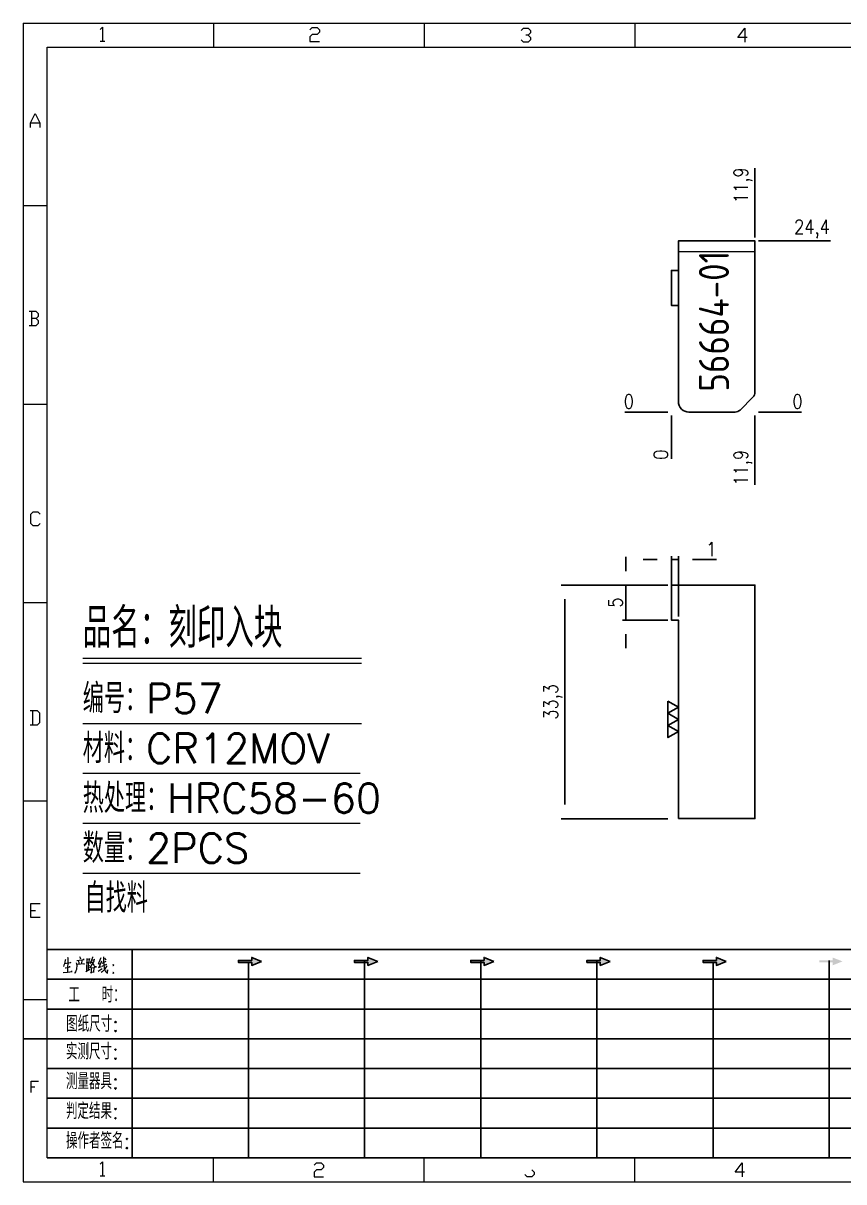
# Model space of a CAD drawing. Header units: millimetres. Extents: x 88508 to 142116, y -5268 to 20283.
# Drawn here: x 98572.9 to 98689.9, y 7133.4 to 7298.5 of the extents above; entities that cross this region are included whole.
import ezdxf
from ezdxf.enums import TextEntityAlignment as Align

# ---------------------------------------------------------------- set-up
doc = ezdxf.new("R2010")
doc.units = ezdxf.units.MM
doc.linetypes.add('HIDDEN', pattern=[0])
for name, color, linetype in [('DIE_P', 2, 'Continuous'), ('DIM', 4, 'Continuous'), ('PPS_P', 2, 'Continuous')]:
    doc.layers.add(name, color=color, linetype=linetype)
doc.styles.add('chinesef_fs', font='simplex.shx', dxfattribs={"bigfont": 'gbcbig.shx'})
doc.styles.add('GBENOR_', font='gbenor.shx', dxfattribs={"bigfont": 'gbcbig'})
doc.styles.add('LYJ', font='gbenor.shx', dxfattribs={"bigfont": 'gbcbig.shx'})
doc.styles.get("Standard").update_dxf_attribs({"font": 'txt.shx', "width": 0.85, "bigfont": 'ctxt.shx'})
doc.styles.add('TXT', font='txt.shx', dxfattribs={"width": 0.8, "bigfont": 'ctxt.shx'})
doc.dimstyles.new('T-2-WX', dxfattribs={"dimtxt": 2, "dimasz": 2, "dimexe": 0.5, "dimexo": 0.5, "dimgap": 0.5, "dimtad": 1, "dimtxsty": 'Standard', "dimblk": 'OPEN30', "dimcen": 0, "dimazin": 3, "dimtfac": 1, "dimtmove": 0, "dimatfit": 3, "dimldrblk": 'OPEN30', "dimlwd": -1, "dimlwe": -1})

# ---------------------------------------------------------------- blocks, each defined once
blk = doc.blocks.new('U40')
for points in [[(351.8, 337.7), (351.8, 333.2), (367, 339.3), (351.8, 345.3), (351.8, 340.8), (331.2, 340.8), (331.2, 337.7)], [(545.7, 339.3), (530.6, 345.3), (530.6, 340.8), (509.9, 340.8), (509.9, 337.7), (530.6, 337.7), (530.6, 333.2)], [(724.5, 339.3), (709.3, 345.3), (709.3, 340.8), (688.7, 340.8), (688.7, 337.7), (709.3, 337.7), (709.3, 333.2)], [(903.3, 339.3), (888.1, 345.3), (888.1, 340.8), (867.5, 340.8), (867.5, 337.7), (888.1, 337.7), (888.1, 333.2)], [(1082.1, 339.3), (1066.9, 345.3), (1066.9, 340.8), (1046.3, 340.8), (1046.3, 337.7), (1066.9, 337.7), (1066.9, 333.2)], [(1245.7, 337.7), (1245.7, 333.2), (1260.9, 339.3), (1245.7, 345.3), (1245.7, 340.8), (1225.1, 340.8), (1225.1, 337.7)]]:
    blk.add_hatch(color=3).paths.add_polyline_path(points)
at = {"color": 254, "lineweight": 18}
for p, q in [((0, 1783.5), (0, 0)), ((0, 1783.5), (2530.2, 1783.5)), ((941.1, 1783.5), (941.1, 1746.5)), ((37, 37), (37, 1746.5)), ((37, 1746.5), (2493.2, 1746.5)), ((0, 1502.7), (37, 1502.7)), ((0, 1197.2), (37, 1197.2)), ((0, 891.7), (37, 891.7)), ((0, 586.3), (37, 586.3)), ((0, 280.8), (37, 280.8)), ((37, 37), (2493.2, 37)), ((941.1, 0), (941.1, 37)), ((0, 0), (2530.2, 0))]:
    blk.add_line(p, q, dxfattribs=at)
at = {"color": 254, "linetype": 'Continuous', "lineweight": 18}
for p, q in [((293.1, 1783.5), (293.1, 1746.5)), ((617.1, 1783.5), (617.1, 1746.5)), ((293.1, 0), (293.1, 37)), ((617.1, 0), (617.1, 37))]:
    blk.add_line(p, q, dxfattribs=at)
for p, q in [((38, 357.6), (1598.2, 357.6)), ((38, 311.8), (1598.2, 311.8)), ((37.1, 266), (1598.2, 266)), ((0.1, 220.2), (1598.2, 220.2)), ((37.1, 174.4), (1598.2, 174.4)), ((37.1, 128.6), (1598.2, 128.6)), ((37.1, 82.8), (1598.2, 82.8))]:
    blk.add_line(p, q)
at = {"color": 254}
for p, q in [((167.8, 37), (167.8, 357.6)), ((525.5, 37), (525.5, 340.8)), ((704.3, 37), (704.3, 340.8)), ((883.1, 37), (883.1, 340.8)), ((1240.6, 37), (1240.6, 340.8)), ((346.7, 37), (346.7, 337.9)), ((1061.9, 37), (1061.9, 337.7)), ((1598.2, 37), (38, 37))]:
    blk.add_line(p, q, dxfattribs=at)
at = {"color": 92, "lineweight": 18}
for points in [[(118.3, 1773.7), (121.9, 1777.3), (121.9, 1755.8)], [(441.4, 1773.1), (445, 1776.7), (452.2, 1776.7), (455.8, 1773.1), (455.8, 1769.5), (452.2, 1765.9), (445, 1765.9), (441.4, 1762.3), (441.4, 1755.1), (455.8, 1755.1)], [(766.4, 1772.4), (770, 1776), (777.2, 1776), (780.8, 1772.4), (780.8, 1768.8), (777.2, 1765.2), (773.6, 1765.2)], [(1114.4, 1761.4), (1100, 1761.4), (1110.8, 1775.8), (1110.8, 1754.2)], [(118.3, 1755.8), (125.5, 1755.8)], [(777.2, 1765.2), (780.8, 1761.6), (780.8, 1758), (777.2, 1754.4), (770, 1754.4), (766.4, 1758)], [(11.1, 1622.8), (11.1, 1630), (18.3, 1644.4), (25.5, 1630), (25.5, 1622.8)], [(11.1, 1630), (25.5, 1630)], [(20, 1329), (23.6, 1332.6), (23.6, 1336.2), (20, 1339.8), (9.2, 1339.8)], [(12.8, 1339.8), (12.8, 1318.2)], [(9.2, 1318.2), (20, 1318.2), (23.6, 1321.8), (23.6, 1325.4), (20, 1329), (12.8, 1329)], [(26.1, 1013.2), (22.5, 1009.6), (15.3, 1009.6), (11.7, 1013.2), (11.7, 1027.6), (15.3, 1031.2), (22.5, 1031.2), (26.1, 1027.6)], [(11, 703.2), (21.8, 703.2), (25.4, 706.8), (25.4, 721.2), (21.8, 724.8), (11, 724.8)], [(14.6, 724.8), (14.6, 703.2)], [(26.1, 407), (11.7, 407), (11.7, 428.6), (26.1, 428.6)], [(11.7, 417.8), (18.9, 417.8)], [(12.3, 137.7), (12.3, 155), (23.8, 155)], [(12.3, 146.4), (18.1, 146.4)], [(118.3, 27.4), (121.9, 31), (121.9, 9.4)], [(447.9, 25.7), (451.5, 29.3), (458.7, 29.3), (462.3, 25.7), (462.3, 22.1), (458.7, 18.5), (451.5, 18.5), (447.9, 14.9), (447.9, 7.7), (462.3, 7.7)], [(782.7, 18.5), (786.3, 14.9), (786.3, 11.3), (782.7, 7.7), (775.5, 7.7), (771.9, 11.3)], [(1110.3, 14.9), (1095.9, 14.9), (1106.7, 29.3), (1106.7, 7.7)], [(118.3, 9.4), (125.5, 9.4)]]:
    blk.add_lwpolyline(points, dxfattribs=at)
at = {"color": 92, "lineweight": 0}
for points in [[(65, 342.2), (64.8, 341), (64.1, 337.9), (63.6, 335.7), (62.8, 333.5), (62.1, 331.4)], [(68.4, 345.9), (68.7, 344.4), (68.1, 322.9)], [(82.6, 340.8), (93.7, 342.2), (93.3, 342.4), (92.4, 342)], [(86.1, 336.1), (86, 337.5), (85.3, 339.8)], [(86.7, 346.7), (87.9, 344.6), (88.3, 343)], [(90.3, 341), (90.4, 339.6), (89.1, 335.3)], [(97.8, 344), (98.1, 342.6), (98.1, 340.8), (98.1, 337.9), (98.1, 336.3), (98.2, 337.7), (102.1, 338.3), (101.8, 338.3), (102.1, 343.6), (102.1, 343.2), (102.1, 342.8), (98.2, 342.2)], [(105.5, 341.2), (105.9, 341), (109.6, 341.8), (109.3, 342.6), (108.5, 339.6), (107.6, 337.3), (106.9, 335.9), (105.9, 334.3), (104.3, 332), (103.1, 330.4), (101.9, 329.4)], [(106.6, 346.5), (106.5, 345.2), (105.1, 341.2), (104.2, 338.9), (103.1, 336.3), (102.6, 335.5)], [(104.9, 339.1), (105.3, 338.7), (107, 335.7), (108.6, 333.3), (109.9, 331.2), (110.3, 330.8), (112.6, 330.8), (110.2, 331.2), (109, 332.6)], [(119.3, 344.8), (119.1, 343.8), (116.8, 338.5), (115.4, 335.5), (119.3, 336.3)], [(120.3, 339.4), (118.1, 333.5), (116.4, 330), (116.1, 329.8), (120.5, 331.4)], [(121.7, 336.7), (127.7, 339.6)], [(123.4, 346.5), (123.5, 345.4), (123.5, 340.8), (123.8, 337.3), (124, 335.3), (124.2, 333.1), (124.5, 331), (124.8, 329), (125.2, 327.4), (125.9, 325.7), (126.9, 323.9), (127.9, 322.7), (128.9, 321.7), (129.6, 321.3), (129.9, 326.1), (129.4, 321.5)], [(127.7, 341.6), (127.2, 342.4), (125.7, 344.2)], [(61.4, 322.3), (68.2, 322.9), (75.3, 323.7), (74.9, 323.9), (73.8, 323.5)], [(63.8, 335.9), (73.4, 337.5), (73.1, 337.7), (72.5, 337.3)], [(64.5, 329.6), (64.8, 329.6), (65.1, 329.6), (72.5, 331), (71.9, 331), (70.9, 330.8)], [(82.6, 335.1), (82.6, 331.8), (82.3, 329), (81.9, 326.8), (81.2, 324.9), (80.3, 323.1), (79.6, 321.9), (78.8, 320.9)], [(93.3, 335.5), (94.1, 335.7), (94.3, 335.5), (82.6, 334.3), (82.6, 335.1), (82.2, 336.9)], [(96.5, 323.9), (102.8, 327.2)], [(97.2, 334.3), (97.5, 333.5), (97.7, 324.7)], [(100.2, 337.9), (100.1, 325.9)], [(100.2, 332.6), (102.4, 333.1)], [(104.2, 330), (104.5, 329), (104.5, 321.1), (104.3, 322.1), (104.5, 322.7), (109.2, 323.1), (108.6, 323.1), (109, 329.2), (109, 330), (109.3, 329.4), (108.6, 329.4), (104.6, 328.8)], [(115.3, 324.3), (121.5, 328.2)], [(128.2, 332.4), (128.1, 331.6), (126.9, 329.6), (125.8, 328), (124.5, 326.3), (123, 324.7), (121.4, 323.3), (120.1, 322.3)], [(121.4, 332.2), (128.8, 335.1)]]:
    blk.add_lwpolyline(points, dxfattribs=at)
for points in [[(367, 339.3), (351.8, 345.3), (351.8, 340.8), (331.2, 340.8), (331.2, 337.7), (351.8, 337.7), (351.8, 333.2), (367, 339.3)], [(545.7, 339.3), (530.6, 345.3), (530.6, 340.8), (509.9, 340.8), (509.9, 337.7), (530.6, 337.7), (530.6, 333.2), (545.7, 339.3)], [(724.5, 339.3), (709.3, 345.3), (709.3, 340.8), (688.7, 340.8), (688.7, 337.7), (709.3, 337.7), (709.3, 333.2), (724.5, 339.3)], [(903.3, 339.3), (888.1, 345.3), (888.1, 340.8), (867.5, 340.8), (867.5, 337.7), (888.1, 337.7), (888.1, 333.2), (903.3, 339.3)], [(1082.1, 339.3), (1066.9, 345.3), (1066.9, 340.8), (1046.3, 340.8), (1046.3, 337.7), (1066.9, 337.7), (1066.9, 333.2), (1082.1, 339.3)]]:
    blk.add_lwpolyline(points)
for points in [[(138.7, 332.4), (139.4, 333.5), (138.7, 334.5), (138, 333.5)], [(138.7, 320.9), (139.4, 321.9), (138.7, 322.9), (138, 321.9)]]:
    blk.add_lwpolyline(points, close=True, dxfattribs=at)
at = {"color": 3, "style": 'chinesef_fs'}
for s, p in [('工  时：', (69.5, 275.7)), ('图纸尺寸:', (66.2, 230.9)), ('实测尺寸:', (65.9, 188.4)), ('测量器具:', (65.9, 142.6)), ('判定结果:', (65.9, 96.8)), ('操作者签名:', (65.9, 51))]:
    blk.add_text(s, height=24.57, dxfattribs=at).set_placement(p)
at = {"lineweight": 18, "style": 'GBENOR_'}
blk.add_attdef('文档路径', (2126, 386.9), '', height=17.8, dxfattribs=at)
at = {"lineweight": 20, "style": 'TXT'}
for tag, height, p in [('18-**-**', 16.3, (1866.6, 256.2)), ('客户名称', 16.1, (1741.1, 134, 0)), ('料厚:', 16.1, (1741.3, 93.2, 0))]:
    blk.add_attdef(tag, text='', height=height, dxfattribs=at).set_placement(p, align=Align.MIDDLE)
for tag, p, height in [('88888', (1850.9, 207.5), 14.9), ('材质:', (1691.2, 168, 0), 16.1), ('核准', (1869.4, 127.5, 0), 16.1), ('设计', (1868.8, 88.3, 0), 16.1), ('绘图', (1868.2, 49.1, 0), 16.1)]:
    blk.add_attdef(tag, p, '', height=height, dxfattribs=at)
for tag, p, height, width in [('3', (2234.7, 206.9), 15.8, 0.7), ('4', (2234.7, 167.4), 15.8, 0.7), ('核准日期', (2041.1, 124.2, 0), 16.1, 0.68), ('设计日期', (2041.1, 84.5, 0), 16.1, 0.68), ('1', (2251.9, 85.9), 14.6, 0.7), ('绘图日期', (2040.9, 46.4, 0), 16.1, 0.68), ('2', (2235, 49.2), 14.6, 0.7)]:
    blk.add_attdef(tag, p, '', height=height, dxfattribs=dict(at, width=width))
blk = doc.blocks.new('*D9658')
at = {"layer": 'Defpoints', "color": 0}
for p in [(98665.3, 7218.46), (98650.12, 7185.16), (98665.3, 7185.16)]:
    blk.add_point(p, dxfattribs=at)
at = {"layer": 'DIM', "color": 0}
for p, q in [((98664.8, 7218.46), (98649.62, 7218.46)), ((98650.12, 7216.46), (98650.12, 7187.16)), ((98664.8, 7185.16), (98649.62, 7185.16))]:
    blk.add_line(p, q, dxfattribs=at)
at = {"layer": 'DIM', "color": 0, "insert": (98648.43, 7201.81), "char_height": 2, "attachment_point": 5, "rotation": 90}
blk.add_mtext('33,3', dxfattribs=at)
blk = doc.blocks.new('_Open30')
blk = doc.blocks.new('*D9659')
at = {"layer": 'Defpoints', "color": 0}
for p in [(98665.3, 7218.46), (98658.82, 7213.46), (98665.3, 7213.46)]:
    blk.add_point(p, dxfattribs=at)
at = {"layer": 'DIM', "color": 0}
for p, q in [((98658.82, 7220.46), (98658.82, 7222.46)), ((98664.8, 7218.46), (98658.32, 7218.46)), ((98658.82, 7218.46), (98658.82, 7213.46)), ((98664.8, 7213.46), (98658.32, 7213.46)), ((98658.82, 7211.46), (98658.82, 7209.46))]:
    blk.add_line(p, q, dxfattribs=at)
at = {"layer": 'DIM', "color": 0, "insert": (98657.32, 7215.96), "char_height": 2, "attachment_point": 5, "rotation": 90}
blk.add_mtext('5', dxfattribs=at)
blk = doc.blocks.new('*D9660')
at = {"layer": 'Defpoints', "color": 0}
for p in [(98666.3, 7222.09), (98665.3, 7213.46), (98666.3, 7213.46)]:
    blk.add_point(p, dxfattribs=at)
at = {"layer": 'DIM', "color": 0}
for p, q in [((98663.3, 7222.09), (98661.3, 7222.09)), ((98665.3, 7213.96), (98665.3, 7222.59)), ((98665.3, 7222.09), (98666.3, 7222.09)), ((98666.3, 7213.96), (98666.3, 7222.59)), ((98668.3, 7222.09), (98671.71, 7222.09))]:
    blk.add_line(p, q, dxfattribs=at)
at = {"layer": 'DIM', "color": 0, "insert": (98671, 7223.59), "char_height": 2, "attachment_point": 5}
blk.add_mtext('1', dxfattribs=at)
blk = doc.blocks.new('*D9661')
at = {"layer": 'Defpoints', "color": 0}
for p in [(98665.3, 7243.11), (98677.2, 7243.11), (98682.2, 7243.11)]:
    blk.add_point(p, dxfattribs=at)
at = {"layer": 'DIM', "color": 0}
blk.add_line((98677.7, 7243.11), (98683.84, 7243.11), dxfattribs=at)
at = {"layer": 'DIM', "color": 0, "insert": (98683.27, 7244.61), "char_height": 2, "attachment_point": 5}
blk.add_mtext('0', dxfattribs=at)
blk = doc.blocks.new('*D9662')
at = {"layer": 'Defpoints', "color": 0}
for p in [(98677.2, 7267.51), (98682.2, 7267.51), (98665.3, 7243.11)]:
    blk.add_point(p, dxfattribs=at)
at = {"layer": 'DIM', "color": 0}
for p, q in [((98677.7, 7267.51), (98681.2, 7267.51)), ((98681.2, 7267.51), (98678.2, 7267.51)), ((98678.2, 7267.51), (98687.96, 7267.51))]:
    blk.add_line(p, q, dxfattribs=at)
at = {"layer": 'DIM', "color": 0, "insert": (98685.33, 7269.2), "char_height": 2, "attachment_point": 5}
blk.add_mtext('24,4', dxfattribs=at)
blk = doc.blocks.new('*D9663')
at = {"layer": 'Defpoints', "color": 0}
for p in [(98660.3, 7243.11), (98665.3, 7243.11), (98665.3, 7243.11)]:
    blk.add_point(p, dxfattribs=at)
at = {"layer": 'DIM', "color": 0}
blk.add_line((98664.8, 7243.11), (98658.67, 7243.11), dxfattribs=at)
at = {"layer": 'DIM', "color": 0, "insert": (98659.24, 7244.61), "char_height": 2, "attachment_point": 5}
blk.add_mtext('0', dxfattribs=at)
blk = doc.blocks.new('*D9664')
at = {"layer": 'Defpoints', "color": 0}
for p in [(98665.3, 7243.11), (98677.2, 7243.11), (98677.2, 7238.11)]:
    blk.add_point(p, dxfattribs=at)
at = {"layer": 'DIM', "color": 0}
for p, q in [((98677.2, 7242.61), (98677.2, 7239.11)), ((98677.2, 7239.11), (98677.2, 7242.11)), ((98677.2, 7242.11), (98677.2, 7232.75))]:
    blk.add_line(p, q, dxfattribs=at)
at = {"layer": 'DIM', "color": 0, "insert": (98675.51, 7235.18), "char_height": 2, "attachment_point": 5, "rotation": 90}
blk.add_mtext('11,9', dxfattribs=at)
blk = doc.blocks.new('*D9665')
at = {"layer": 'Defpoints', "color": 0}
for p in [(98665.3, 7243.11), (98665.3, 7243.11), (98665.3, 7238.11)]:
    blk.add_point(p, dxfattribs=at)
at = {"layer": 'DIM', "color": 0}
blk.add_line((98665.3, 7242.61), (98665.3, 7236.47), dxfattribs=at)
at = {"layer": 'DIM', "color": 0, "insert": (98663.8, 7237.04), "char_height": 2, "attachment_point": 5, "rotation": 90}
blk.add_mtext('0', dxfattribs=at)
blk = doc.blocks.new('*D9666')
at = {"layer": 'Defpoints', "color": 0}
for p in [(98677.2, 7272.51), (98677.2, 7267.51), (98665.3, 7243.11)]:
    blk.add_point(p, dxfattribs=at)
at = {"layer": 'DIM', "color": 0}
for p, q in [((98677.2, 7268.51), (98677.2, 7277.86)), ((98677.2, 7268.01), (98677.2, 7271.51)), ((98677.2, 7271.51), (98677.2, 7268.51))]:
    blk.add_line(p, q, dxfattribs=at)
at = {"layer": 'DIM', "color": 0, "insert": (98675.51, 7275.44), "char_height": 2, "attachment_point": 5, "rotation": 90}
blk.add_mtext('11,9', dxfattribs=at)

msp = doc.modelspace()

# ---------------------------------------------------------------- linework, layer by layer
at = {"layer": 'DIE_P', "linetype": 'HIDDEN'}
msp.add_line((98666.303, 7263.306), (98666.303, 7258.306), dxfattribs=at)
at = {"layer": 'DIE_P'}
for points in [[(98666.303, 7185.162), (98677.203, 7185.162), (98677.203, 7218.462), (98665.303, 7218.462), (98665.303, 7213.462), (98666.303, 7213.462)], [(98664.803, 7201.91), (98666.303, 7201.044), (98664.803, 7200.178), (98666.303, 7199.312), (98664.803, 7198.445), (98666.303, 7197.579), (98664.803, 7196.713), (98664.803, 7201.91)]]:
    msp.add_lwpolyline(points, close=True, dxfattribs=at)
at = {"layer": 'DIM', "color": 4, "linetype": 'Continuous', "lineweight": 13}
for p, q in [((98581.417, 7208.048), (98621.132, 7208.048)), ((98581.417, 7207.316), (98621.132, 7207.316)), ((98581.417, 7198.742), (98621.132, 7198.742)), ((98581.417, 7191.631), (98620.959, 7191.631)), ((98581.417, 7184.521), (98620.959, 7184.521)), ((98581.417, 7177.411), (98620.959, 7177.411))]:
    msp.add_line(p, q, dxfattribs=at)
at = {"layer": 'PPS_P', "linetype": 'Continuous', "lineweight": 15}
msp.add_line((98666.303, 7266.006), (98677.203, 7266.006), dxfattribs=at)
at = {"layer": 'PPS_P', "linetype": 'Continuous'}
msp.add_lwpolyline([(98666.303, 7263.306), (98666.303, 7267.506), (98677.203, 7267.506), (98677.203, 7245.935, -0.1989124), (98676.91, 7245.228), (98675.081, 7243.399, -0.1989124), (98674.374, 7243.106), (98667.803, 7243.106, -0.4142136), (98666.303, 7244.606), (98666.303, 7258.306), (98665.303, 7258.306), (98665.303, 7263.306)], format="xyb", close=True, dxfattribs=at)

# ---------------------------------------------------------------- block references
at = {"ltscale": 3, "xscale": 0.0925936939025162, "yscale": 0.0925936939014202, "zscale": 0.0925936939025162}
msp.add_blockref('U40', (98572.931, 7133.401), dxfattribs=at)

# ---------------------------------------------------------------- texts
at = {"layer": 'DIM', "color": 3, "linetype": 'Continuous', "lineweight": 13, "style": 'chinesef_fs'}
for s, height, p in [('品名：刻印入块', 5.6464, (98581.417, 7209.512)), ('编号：P57', 4.1825, (98581.417, 7200.206)), ('材料：CR12MOV', 4.1825, (98581.417, 7193.095)), ('热处理：HRC58-60', 4.18254, (98581.417, 7185.985)), ('数量：2PCS', 4.1825, (98581.417, 7178.875)), ('自找料', 4.1825, (98581.671, 7171.764))]:
    msp.add_text(s, height=height, dxfattribs=at).set_placement(p)
at = {"layer": 'PPS_P', "style": 'LYJ'}
msp.add_text('56664-01', height=4.2768, rotation=90, dxfattribs=at).set_placement((98673.509, 7246.016))

# ---------------------------------------------------------------- dimensions: what is measured, and where the dimension line sits
at = {"layer": 'DIM'}
for feature_location, offset, dtype, origin, picture, middle in [((98677.203, 7267.506), (0, 5), 1, (98665.303, 7243.106), '*D9666', (98675.512, 7275.435)), ((98677.203, 7267.506), (5, 0), 0, (98665.303, 7243.106), '*D9662', (98685.333, 7269.197)), ((98665.302522876, 7243.106437725), (-5, 0), 0, (98665.302522876, 7243.106437725), '*D9663', (98659.23585621, 7244.606437725)), ((98677.202522886, 7243.106437725), (5, 0), 0, (98665.302522876, 7243.106437725), '*D9661', (98683.269189553, 7244.606437725)), ((98665.302522876, 7243.106437725), (0, -5), 1, (98665.302522876, 7243.106437725), '*D9665', (98663.802522876, 7237.039771059)), ((98677.203, 7243.106), (0, -5), 1, (98665.303, 7243.106), '*D9664', (98675.512, 7235.178))]:
    dim = msp.add_ordinate_dim(feature_location=feature_location, offset=offset, dtype=dtype, origin=origin, dimstyle='T-2-WX', dxfattribs=at)
    dim.commit()
    dim.dimension.update_dxf_attribs({"geometry": picture, "text_midpoint": middle})
dim = msp.add_linear_dim(base=(98666.303, 7222.094), p1=(98665.303, 7213.462), p2=(98666.303, 7213.462), dimstyle='T-2-WX', dxfattribs=at)
dim.commit()
dim.dimension.update_dxf_attribs({"geometry": '*D9660', "text_midpoint": (98671.005, 7223.594)})
dim = msp.add_linear_dim(base=(98658.819, 7213.462), p1=(98665.303, 7218.462), p2=(98665.303, 7213.462), angle=90, dimstyle='T-2-WX', dxfattribs=at)
dim.commit()
dim.dimension.update_dxf_attribs({"geometry": '*D9659', "text_midpoint": (98657.319, 7215.962)})
dim = msp.add_linear_dim(base=(98650.124, 7185.162), p1=(98665.303, 7218.462), p2=(98665.303, 7185.162), angle=90, dimstyle='T-2-WX', dxfattribs=at)
dim.commit()
dim.dimension.update_dxf_attribs({"geometry": '*D9658', "text_midpoint": (98650.124, 7201.812), "dimtype": 160})

doc.saveas('drawing.dxf')
